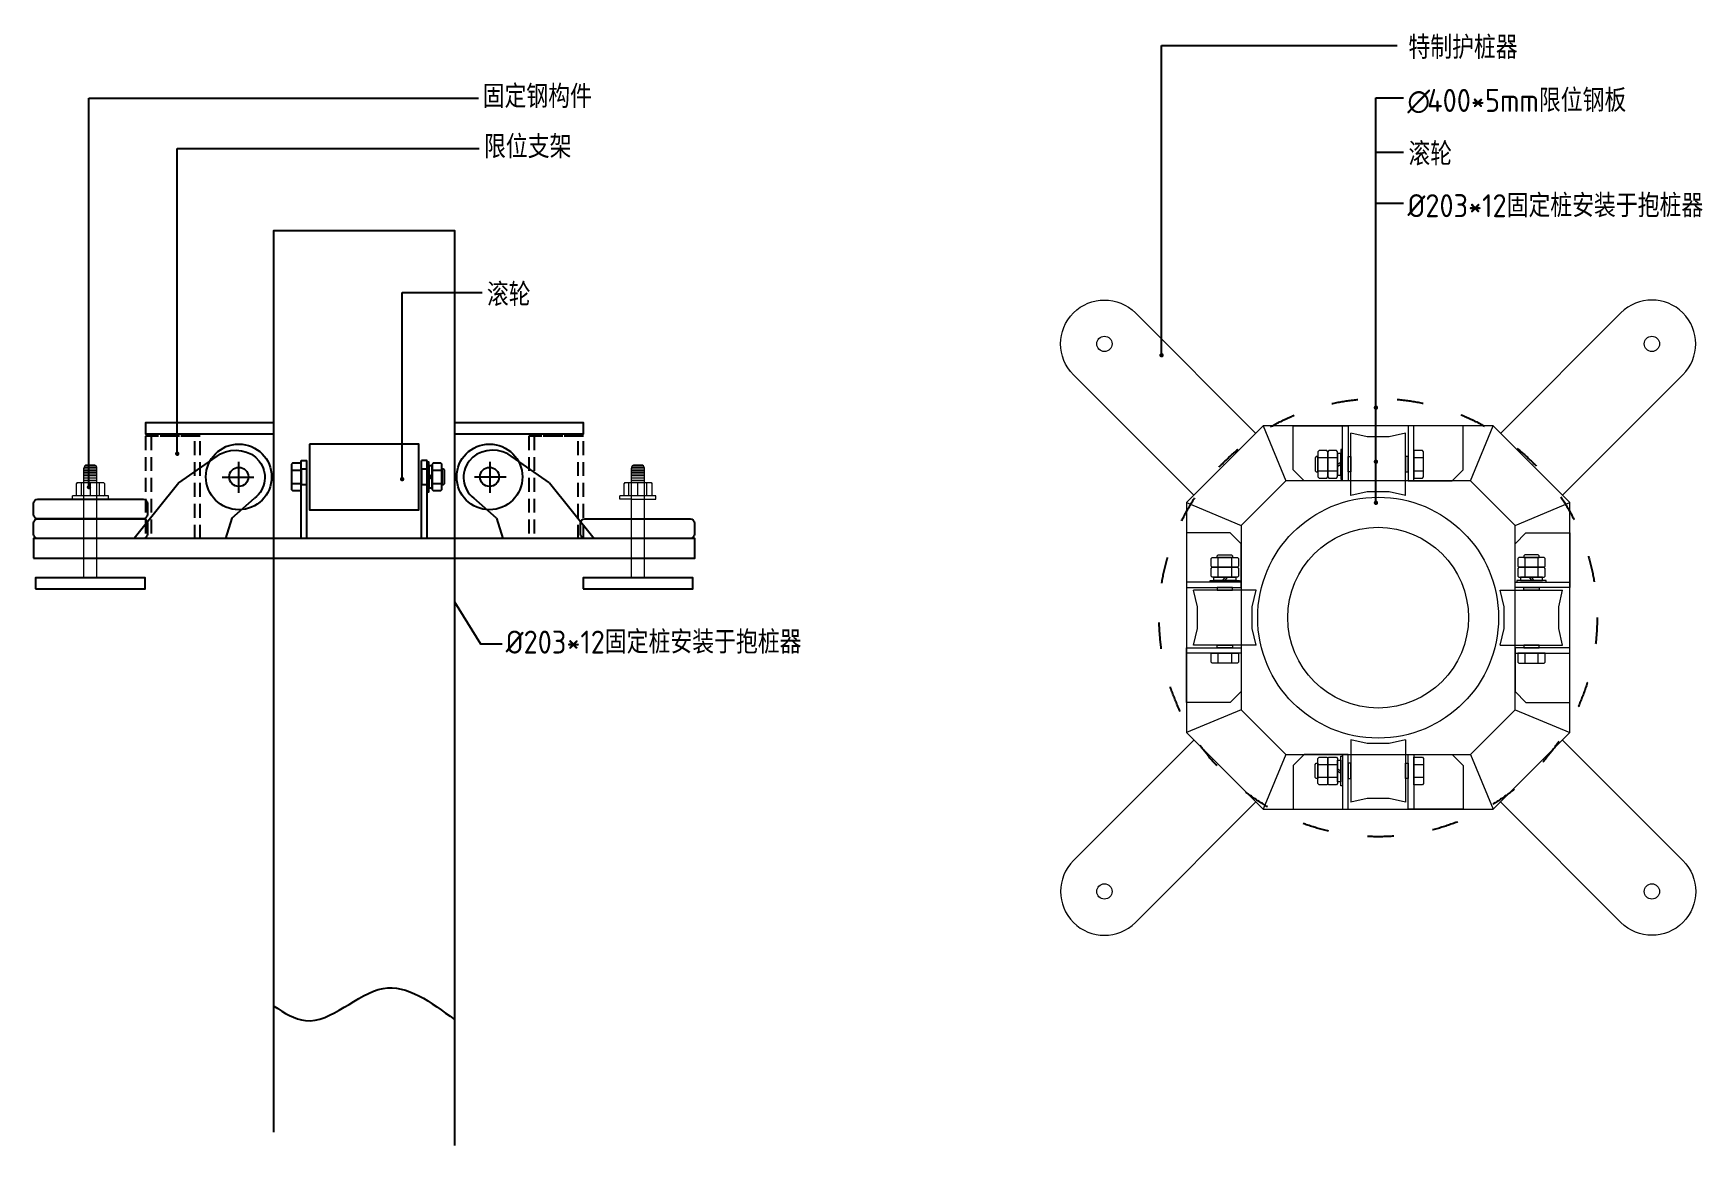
# Model space of a CAD drawing. Extents: x 28691 to 190833, y -3655 to 80068.
# Drawn here: x 45656 to 53278, y 27790 to 32868 of the extents above; entities that cross this region are included whole.
import ezdxf

# ---------------------------------------------------------------- set-up
doc = ezdxf.new("R2010")
doc.units = 0
doc.header["$LTSCALE"] = 10
doc.header["$MEASUREMENT"] = 0
doc.linetypes.add('ACAD_ISO03W100', pattern=[30, 12, -18])
doc.linetypes.add('HIDDEN', pattern=[9.525, 6.35, -3.175])
doc.layers.add('PDF_0', color=7, linetype='Continuous')
doc.layers.add('PUB_TEXT', color=7, linetype='Continuous')
doc.styles.add('HZ', font='ISOCP', dxfattribs={"width": 0.8, "bigfont": '0HZTXT'})
doc.styles.get("Standard").update_dxf_attribs({"font": 'gbenor.shx', "bigfont": 'gbcbig.shx'})
doc.styles.add('细等线体', font='')
doc.styles.get('细等线体').set_extended_font_data('文鼎CS细等线')
doc.linetypes.add('445', pattern='A,8,-0.5,[147,nf-AAA.SHX,S=1,R=0,X=0,Y=0],-1.5', length=10)
doc.dimstyles.new('ISO-25', dxfattribs={"dimtxt": 2.5, "dimasz": 2.5, "dimexe": 1.25, "dimexo": 0.625, "dimtad": 1, "dimtxsty": 'Standard', "dimcen": 2.5, "dimadec": 0, "dimazin": 0, "dimtfac": 1, "dimtmove": 0, "dimatfit": 3, "dimfxl": 1, "dimarcsym": 0})

# ---------------------------------------------------------------- blocks, each defined once
blk = doc.blocks.new('A$C72257F81')
at = {"color": 252, "lineweight": 0}
for p, q in [((44, 87), (44, 110.1)), ((44, 109.5), (56, 109.7)), ((44, 108), (56, 108.2)), ((44, 106.5), (56, 106.7)), ((44.1, 111), (55.8, 111.2)), ((45.2, 112.5), (54.5, 112.7)), ((53, 113.1), (47, 113.1)), ((56, 87), (56, 110.1)), ((38, 97), (37.3, 96.2)), ((37.3, 85.7), (37.3, 96.2)), ((38, 97), (62, 97)), ((41.8, 85), (41.8, 97)), ((44, 105), (56, 105.2)), ((44, 103.5), (56, 103.7)), ((44, 102), (56, 102.2)), ((44, 100.5), (56, 100.7)), ((44, 99), (56, 99.2)), ((44, 97.3), (56, 97.5)), ((50, 85), (50, 97)), ((58.2, 85), (58.2, 97)), ((62, 97), (62.8, 96.2)), ((62.8, 96.2), (62.8, 85.7)), ((62.8, 96.2), (62.8, 95.5)), ((33.5, 82), (33.5, 85)), ((66.5, 85), (33.5, 85)), ((44, 82), (33.5, 82)), ((38, 85), (37.3, 85.7)), ((62, 85), (38, 85)), ((44, 10), (44, 87)), ((44, 82), (66.5, 82)), ((56, 10), (56, 87)), ((62, 85), (62.8, 85.7)), ((66.5, 82), (66.5, 85))]:
    blk.add_line(p, q, dxfattribs=at)
at = {"color": 252}
blk.add_lwpolyline([(0, 0), (100, 0), (100, 10), (0, 10)], close=True, dxfattribs=at)
at = {"color": 252, "lineweight": 0}
for centre, start, end in [((47, 110.1), 90, 180), ((53, 110.1), 0, 90)]:
    blk.add_arc(centre, 3, start, end, dxfattribs=at)

msp = doc.modelspace()

# ---------------------------------------------------------------- linework, layer by layer
at = {"color": 1, "lineweight": 0}
for p, q in [((51671.286, 30757.846), (51671.286, 31042.846)), ((51746.286, 31025.346), (51671.286, 31042.846)), ((51846.286, 31025.346), (51746.286, 31025.346)), ((51921.286, 31042.846), (51846.286, 31025.346)), ((51921.286, 30757.846), (51921.286, 31042.846)), ((51746.286, 30775.346), (51671.286, 30757.846)), ((51846.286, 30775.346), (51746.286, 30775.346)), ((51921.286, 30757.846), (51846.286, 30775.346)), ((51238.786, 30325.346), (50953.786, 30325.346)), ((50971.286, 30250.346), (50953.786, 30325.346)), ((51221.286, 30250.346), (51238.786, 30325.346)), ((52371.286, 30250.346), (52353.786, 30325.346)), ((52353.786, 30325.346), (52638.786, 30325.346)), ((52621.286, 30250.346), (52638.786, 30325.346)), ((50971.286, 30150.346), (50971.286, 30250.346)), ((51221.286, 30150.346), (51221.286, 30250.346)), ((52371.286, 30150.346), (52371.286, 30250.346)), ((52621.286, 30150.346), (52621.286, 30250.346)), ((50953.786, 30075.346), (50971.286, 30150.346)), ((51238.786, 30075.346), (51221.286, 30150.346)), ((52353.786, 30075.346), (52371.286, 30150.346)), ((52638.786, 30075.346), (52621.286, 30150.346)), ((51238.786, 30075.346), (50953.786, 30075.346)), ((52353.786, 30075.346), (52638.786, 30075.346)), ((51746.286, 29625.346), (51671.286, 29642.846)), ((51671.286, 29642.846), (51671.286, 29357.846)), ((51846.286, 29625.346), (51746.286, 29625.346)), ((51921.286, 29642.846), (51846.286, 29625.346)), ((51921.286, 29642.846), (51921.286, 29357.846)), ((51746.286, 29375.346), (51671.286, 29357.846)), ((51846.286, 29375.346), (51746.286, 29375.346)), ((51921.286, 29357.846), (51846.286, 29375.346))]:
    msp.add_line(p, q, dxfattribs=at)
at = {"color": 1}
for p, q in [((46878.835, 30917.843), (46903.835, 30917.843)), ((46878.835, 30561.363), (46878.835, 30917.843)), ((46903.835, 30561.363), (46903.835, 30917.843)), ((47453.835, 30917.843), (47428.835, 30917.843)), ((47428.835, 30561.363), (47428.835, 30917.843)), ((47453.835, 30561.363), (47453.835, 30917.843)), ((46320.641, 30816.602), (46116.799, 30561.363)), ((48011.999, 30816.602), (48215.842, 30561.363)), ((46562.293, 30654.703), (46532.703, 30561.363)), ((47770.348, 30654.703), (47799.938, 30561.363))]:
    msp.add_line(p, q, dxfattribs=at)
at = {"color": 2, "lineweight": 0}
for p, q in [((51611.286, 30900.346), (51626.286, 30910.346)), ((51611.286, 30890.346), (51626.286, 30900.346)), ((51096.286, 30385.346), (51086.286, 30370.346)), ((51106.286, 30385.346), (51096.286, 30370.346)), ((52486.286, 30385.346), (52496.286, 30370.346)), ((52496.286, 30385.346), (52506.286, 30370.346)), ((51611.286, 29510.346), (51626.286, 29500.346)), ((51611.286, 29500.346), (51626.286, 29490.346))]:
    msp.add_line(p, q, dxfattribs=at)
at = {"color": 2}
for p, q in [((47476.335, 30852.843), (47461.335, 30842.843)), ((47476.335, 30842.843), (47461.335, 30832.843))]:
    msp.add_line(p, q, dxfattribs=at)
at = {"color": 5}
msp.add_lwpolyline([(46753.82, 27851.648), (46753.82, 31968.217), (47578.82, 31968.217), (47578.82, 27790.172)], dxfattribs=at)
at = {"color": 6, "lineweight": 0}
for points in [[(50954.865, 30758.925), (50404.865, 31308.925, -0.41421356), (50404.865, 31591.768), (50404.865, 31591.768, -0.41421356), (50687.708, 31591.768), (51237.708, 31041.768)], [(52637.708, 30758.925), (53187.708, 31308.925, 0.41421356), (53187.708, 31591.768), (53187.708, 31591.768, 0.41421356), (52904.865, 31591.768), (52354.865, 31041.768)], [(50954.865, 29641.768), (50404.865, 29091.768, 0.41421356), (50404.865, 28808.925), (50404.865, 28808.925, 0.41421356), (50687.708, 28808.925), (51237.708, 29358.925)], [(52637.708, 29641.768), (53187.708, 29091.768, -0.41421356), (53187.708, 28808.925), (53187.708, 28808.925, -0.41421356), (52904.865, 28808.925), (52354.865, 29358.925)]]:
    msp.add_lwpolyline(points, format="xyb", dxfattribs=at)
at = {"color": 4}
for points in [[(46753.82, 31089.831), (46168.002, 31089.831), (46168.002, 31039.831), (46753.82, 31039.831)], [(47578.82, 31039.831), (48168.002, 31039.831), (48168.002, 31089.831), (47578.82, 31089.831)]]:
    msp.add_lwpolyline(points, dxfattribs=at)
at = {"color": 1, "linetype": 'HIDDEN'}
for points in [[(46418.002, 30561.363), (46418.002, 31029.034), (46168.002, 31029.034), (46168.002, 30561.363)], [(46393.002, 30561.363), (46393.002, 31029.034), (46193.002, 31029.034), (46193.002, 30561.363)], [(48168.002, 30561.363), (48168.002, 31029.034), (47918.002, 31029.034), (47918.002, 30561.363)], [(48143.002, 30561.363), (48143.002, 31029.034), (47943.002, 31029.034), (47943.002, 30561.363)]]:
    msp.add_lwpolyline(points, dxfattribs=at)
at = {"lineweight": 0}
for points in [[(51271.286, 29325.346), (52321.286, 29325.346), (52671.286, 29675.346), (52671.286, 30725.346), (52321.286, 31075.346), (51271.286, 31075.346), (50921.286, 30725.346), (50921.286, 29675.346)], [(51374.84, 29575.346), (52217.733, 29575.346), (52421.286, 29778.9), (52421.286, 30621.793), (52217.733, 30825.346), (51374.84, 30825.346), (51171.286, 30621.793), (51171.286, 29778.9)]]:
    msp.add_lwpolyline(points, close=True, dxfattribs=at)
for points in [[(51271.286, 31075.346), (51374.84, 30825.346)], [(52217.733, 30825.346), (52321.286, 31075.346)], [(50921.286, 30725.346), (51171.286, 30621.793)], [(52421.286, 30621.793), (52671.286, 30725.346)], [(51171.286, 29778.9), (50921.286, 29675.346)], [(52421.286, 29778.9), (52671.286, 29675.346)], [(51374.84, 29575.346), (51271.286, 29325.346)], [(52217.733, 29575.346), (52321.286, 29325.346)]]:
    msp.add_lwpolyline(points, dxfattribs=at)
at = {"color": 1, "lineweight": 0}
for points in [[(51408.786, 31075.346), (51658.786, 31075.346), (51658.786, 30825.346), (51458.786, 30825.346), (51408.786, 30875.346)], [(51633.786, 31075.346), (51658.786, 31075.346), (51658.786, 30825.346), (51633.786, 30825.346)], [(52183.786, 31075.346), (51933.786, 31075.346), (51933.786, 30825.346), (52133.786, 30825.346), (52183.786, 30875.346)], [(51958.786, 31075.346), (51933.786, 31075.346), (51933.786, 30825.346), (51958.786, 30825.346)], [(50921.286, 30587.846), (50921.286, 30337.846), (51171.286, 30337.846), (51171.286, 30537.846), (51121.286, 30587.846)], [(52671.286, 30587.846), (52671.286, 30337.846), (52421.286, 30337.846), (52421.286, 30537.846), (52471.286, 30587.846)], [(50921.286, 30362.846), (50921.286, 30337.846), (51171.286, 30337.846), (51171.286, 30362.846)], [(52671.286, 30362.846), (52671.286, 30337.846), (52421.286, 30337.846), (52421.286, 30362.846)], [(50921.286, 29812.846), (50921.286, 30062.846), (51171.286, 30062.846), (51171.286, 29862.846), (51121.286, 29812.846)], [(50921.286, 30037.846), (50921.286, 30062.846), (51171.286, 30062.846), (51171.286, 30037.846)], [(52671.286, 29812.846), (52671.286, 30062.846), (52421.286, 30062.846), (52421.286, 29862.846), (52471.286, 29812.846)], [(52671.286, 30037.846), (52671.286, 30062.846), (52421.286, 30062.846), (52421.286, 30037.846)], [(51408.786, 29325.346), (51658.786, 29325.346), (51658.786, 29575.346), (51458.786, 29575.346), (51408.786, 29525.346)], [(51633.786, 29325.346), (51658.786, 29325.346), (51658.786, 29575.346), (51633.786, 29575.346)], [(52183.786, 29325.346), (51933.786, 29325.346), (51933.786, 29575.346), (52133.786, 29575.346), (52183.786, 29525.346)], [(51958.786, 29325.346), (51933.786, 29325.346), (51933.786, 29575.346), (51958.786, 29575.346)]]:
    msp.add_lwpolyline(points, close=True, dxfattribs=at)
at = {"color": 7}
msp.add_lwpolyline([(46916.335, 30992.843), (46916.335, 30692.843), (47416.335, 30692.843), (47416.335, 30992.843)], close=True, dxfattribs=at)
at = {"color": 2, "lineweight": 0}
for points in [[(51566.286, 30842.846), (51566.286, 30957.846), (51561.286, 30962.846), (51526.286, 30962.846), (51521.286, 30957.846), (51521.286, 30842.846), (51526.286, 30837.846), (51561.286, 30837.846)], [(51611.286, 30842.846), (51611.286, 30957.846), (51606.286, 30962.846), (51571.286, 30962.846), (51566.286, 30957.846), (51566.286, 30842.846), (51571.286, 30837.846), (51606.286, 30837.846)], [(51626.286, 30850.346), (51626.286, 30950.346), (51611.286, 30950.346), (51611.286, 30850.346)], [(51633.786, 30832.846), (51633.786, 30967.846), (51626.286, 30967.846), (51626.286, 30832.846)], [(52003.786, 30842.846), (52003.786, 30957.846), (51998.786, 30962.846), (51958.786, 30962.846), (51958.786, 30837.846), (51998.786, 30837.846)], [(51521.286, 30865.346), (51521.286, 30935.346), (51513.786, 30935.346), (51508.786, 30930.346), (51508.786, 30870.346), (51513.786, 30865.346)], [(51566.286, 30870.346), (51566.286, 30930.346), (51521.286, 30930.346), (51521.286, 30870.346)], [(51611.286, 30870.346), (51611.286, 30930.346), (51566.286, 30930.346), (51566.286, 30870.346)], [(51671.286, 30935.346), (51671.286, 30865.346), (51658.786, 30865.346), (51658.786, 30935.346)], [(51921.286, 30935.346), (51921.286, 30865.346), (51933.786, 30865.346), (51933.786, 30935.346)], [(52003.786, 30870.346), (52003.786, 30930.346), (51958.786, 30930.346), (51958.786, 30870.346)], [(51131.286, 30475.346), (51061.286, 30475.346), (51061.286, 30482.846), (51066.286, 30487.846), (51126.286, 30487.846), (51131.286, 30482.846)], [(52461.286, 30475.346), (52531.286, 30475.346), (52531.286, 30482.846), (52526.286, 30487.846), (52466.286, 30487.846), (52461.286, 30482.846)], [(51153.786, 30430.346), (51038.786, 30430.346), (51033.786, 30435.346), (51033.786, 30470.346), (51038.786, 30475.346), (51153.786, 30475.346), (51158.786, 30470.346), (51158.786, 30435.346)], [(51153.786, 30385.346), (51038.786, 30385.346), (51033.786, 30390.346), (51033.786, 30425.346), (51038.786, 30430.346), (51153.786, 30430.346), (51158.786, 30425.346), (51158.786, 30390.346)], [(51126.286, 30430.346), (51066.286, 30430.346), (51066.286, 30475.346), (51126.286, 30475.346)], [(51126.286, 30385.346), (51066.286, 30385.346), (51066.286, 30430.346), (51126.286, 30430.346)], [(52438.786, 30430.346), (52553.786, 30430.346), (52558.786, 30435.346), (52558.786, 30470.346), (52553.786, 30475.346), (52438.786, 30475.346), (52433.786, 30470.346), (52433.786, 30435.346)], [(52438.786, 30385.346), (52553.786, 30385.346), (52558.786, 30390.346), (52558.786, 30425.346), (52553.786, 30430.346), (52438.786, 30430.346), (52433.786, 30425.346), (52433.786, 30390.346)], [(52466.286, 30430.346), (52526.286, 30430.346), (52526.286, 30475.346), (52466.286, 30475.346)], [(52466.286, 30385.346), (52526.286, 30385.346), (52526.286, 30430.346), (52466.286, 30430.346)], [(51163.786, 30362.846), (51028.786, 30362.846), (51028.786, 30370.346), (51163.786, 30370.346)], [(51146.286, 30370.346), (51046.286, 30370.346), (51046.286, 30385.346), (51146.286, 30385.346)], [(51061.286, 30325.346), (51131.286, 30325.346), (51131.286, 30337.846), (51061.286, 30337.846)], [(52428.786, 30362.846), (52563.786, 30362.846), (52563.786, 30370.346), (52428.786, 30370.346)], [(52446.286, 30370.346), (52546.286, 30370.346), (52546.286, 30385.346), (52446.286, 30385.346)], [(52531.286, 30325.346), (52461.286, 30325.346), (52461.286, 30337.846), (52531.286, 30337.846)], [(51153.786, 29992.846), (51038.786, 29992.846), (51033.786, 29997.846), (51033.786, 30037.846), (51158.786, 30037.846), (51158.786, 29997.846)], [(51061.286, 30075.346), (51131.286, 30075.346), (51131.286, 30062.846), (51061.286, 30062.846)], [(51126.286, 29992.846), (51066.286, 29992.846), (51066.286, 30037.846), (51126.286, 30037.846)], [(52438.786, 29992.846), (52553.786, 29992.846), (52558.786, 29997.846), (52558.786, 30037.846), (52433.786, 30037.846), (52433.786, 29997.846)], [(52531.286, 30075.346), (52461.286, 30075.346), (52461.286, 30062.846), (52531.286, 30062.846)], [(52466.286, 29992.846), (52526.286, 29992.846), (52526.286, 30037.846), (52466.286, 30037.846)], [(51521.286, 29535.346), (51521.286, 29465.346), (51513.786, 29465.346), (51508.786, 29470.346), (51508.786, 29530.346), (51513.786, 29535.346)], [(51566.286, 29557.846), (51566.286, 29442.846), (51561.286, 29437.846), (51526.286, 29437.846), (51521.286, 29442.846), (51521.286, 29557.846), (51526.286, 29562.846), (51561.286, 29562.846)], [(51566.286, 29530.346), (51566.286, 29470.346), (51521.286, 29470.346), (51521.286, 29530.346)], [(51611.286, 29557.846), (51611.286, 29442.846), (51606.286, 29437.846), (51571.286, 29437.846), (51566.286, 29442.846), (51566.286, 29557.846), (51571.286, 29562.846), (51606.286, 29562.846)], [(51611.286, 29530.346), (51611.286, 29470.346), (51566.286, 29470.346), (51566.286, 29530.346)], [(51626.286, 29550.346), (51626.286, 29450.346), (51611.286, 29450.346), (51611.286, 29550.346)], [(51633.786, 29567.846), (51633.786, 29432.846), (51626.286, 29432.846), (51626.286, 29567.846)], [(51671.286, 29465.346), (51671.286, 29535.346), (51658.786, 29535.346), (51658.786, 29465.346)], [(51921.286, 29465.346), (51921.286, 29535.346), (51933.786, 29535.346), (51933.786, 29465.346)], [(52003.786, 29557.846), (52003.786, 29442.846), (51998.786, 29437.846), (51958.786, 29437.846), (51958.786, 29562.846), (51998.786, 29562.846)], [(52003.786, 29530.346), (52003.786, 29470.346), (51958.786, 29470.346), (51958.786, 29530.346)]]:
    msp.add_lwpolyline(points, close=True, dxfattribs=at)
at = {"color": 2}
for points in [[(46833.835, 30900.343), (46833.835, 30785.343), (46838.835, 30780.343), (46878.835, 30780.343), (46878.835, 30905.343), (46838.835, 30905.343)], [(46833.835, 30872.843), (46833.835, 30812.843), (46878.835, 30812.843), (46878.835, 30872.843)], [(47453.835, 30910.343), (47453.835, 30775.343), (47461.335, 30775.343), (47461.335, 30910.343)], [(47461.335, 30892.843), (47461.335, 30792.843), (47476.335, 30792.843), (47476.335, 30892.843)], [(47476.335, 30900.343), (47476.335, 30785.343), (47481.335, 30780.343), (47516.335, 30780.343), (47521.335, 30785.343), (47521.335, 30900.343), (47516.335, 30905.343), (47481.335, 30905.343)], [(47476.335, 30872.843), (47476.335, 30812.843), (47521.335, 30812.843), (47521.335, 30872.843)], [(47521.335, 30877.843), (47521.335, 30807.843), (47528.835, 30807.843), (47533.835, 30812.843), (47533.835, 30872.843), (47528.835, 30877.843)]]:
    msp.add_lwpolyline(points, close=True, dxfattribs=at)
at = {"color": 1}
for points in [[(46903.835, 30807.843), (46903.835, 30877.843), (46878.835, 30877.843), (46878.835, 30807.843)], [(47453.835, 30807.843), (47453.835, 30877.843), (47428.835, 30877.843), (47428.835, 30807.843)], [(45656.32, 30471.71), (48676.32, 30471.71), (48676.32, 30561.363), (45656.32, 30561.363)]]:
    msp.add_lwpolyline(points, close=True, dxfattribs=at)
for points in [[(45916.32, 30651.363), (45675.947, 30651.363, -0.41421356), (45655.947, 30671.363), (45655.947, 30721.363, -0.41421356), (45675.947, 30741.363), (45916.32, 30741.363), (46156.694, 30741.363, -0.41421356), (46176.694, 30721.363), (46176.694, 30671.363, -0.41421356), (46156.694, 30651.363)], [(45916.32, 30561.363), (45675.947, 30561.363, -0.41421356), (45655.947, 30581.363), (45655.947, 30631.363, -0.41421356), (45675.947, 30651.363), (45916.32, 30651.363), (46156.694, 30651.363, -0.41421356), (46176.694, 30631.363), (46176.694, 30581.363, -0.41421356), (46156.694, 30561.363)], [(48414.228, 30561.363), (48173.855, 30561.363, -0.41421356), (48153.855, 30581.363), (48153.855, 30631.363, -0.41421356), (48173.855, 30651.363), (48414.228, 30651.363), (48654.602, 30651.363, -0.41421356), (48674.602, 30631.363), (48674.602, 30581.363, -0.41421356), (48654.602, 30561.363)]]:
    msp.add_lwpolyline(points, format="xyb", close=True)
msp.add_lwpolyline([(47578.82, 30272.713), (47697.005, 30080.616), (47796.877, 30080.616)])
at = {"color": 5, "lineweight": 0}
for centre, radius in [((50546.286, 31450.346), 35), ((53046.286, 31450.346), 35), ((51796.286, 30200.346), 550), ((50546.286, 28950.346), 35), ((53046.286, 28950.346), 35)]:
    msp.add_circle(centre, radius, dxfattribs=at)
at = {"linetype": 'ACAD_ISO03W100'}
msp.add_circle((51796.286, 30200.346), 1000, dxfattribs=at)
for centre in [(46593.82, 30842.891), (47738.82, 30842.891)]:
    msp.add_circle(centre, 150)
at = {"color": 4, "linetype": '445', "lineweight": 0}
msp.add_circle((51796.286, 30200.346), 412.5, dxfattribs=at)
msp.add_spline([(46753.82, 28426.962), (46897.964, 28360.757), (47252.86, 28507.36), (47578.82, 28365.486)], degree=3)
at = {"layer": 'PDF_0', "color": 1}
for points in [[(46320.641, 30816.602), (46509.742, 30948.972)], [(48011.999, 30816.602), (47822.899, 30948.972)], [(46562.293, 30654.703), (46666.273, 30745.839)], [(47770.348, 30654.703), (47666.368, 30745.839)]]:
    msp.add_lwpolyline(points, dxfattribs=at)
at = {"layer": 'PDF_0'}
for points in [[(46592.205, 30912.335), (46592.205, 30770.216)], [(47740.435, 30912.335), (47740.435, 30770.216)], [(46517.916, 30841.276), (46663.265, 30841.276)], [(47814.725, 30841.276), (47669.376, 30841.276)]]:
    msp.add_lwpolyline(points, dxfattribs=at)
for centre in [(46593.82, 30842.891), (47738.82, 30842.891)]:
    msp.add_circle(centre, 43.605, dxfattribs=at)
at = {"layer": 'PDF_0', "color": 1}
for points in [[(46509.742, 30948.972), (46571.481, 30977.676), (46646.863, 30967.406), (46687.326, 30914.689)], [(47822.899, 30948.972), (47761.16, 30977.676), (47685.778, 30967.406), (47645.314, 30914.689)], [(46687.326, 30914.689), (46727.789, 30861.971), (46718.221, 30786.497), (46665.882, 30745.546)], [(47645.314, 30914.689), (47604.851, 30861.971), (47614.42, 30786.497), (47666.759, 30745.546)]]:
    msp.add_open_spline(points, degree=3, dxfattribs=at)

# ---------------------------------------------------------------- block references
at = {"xscale": 5, "yscale": 5, "zscale": 5}
for p in [(45666.32, 30331.71), (48166.32, 30331.71)]:
    msp.add_blockref('A$C72257F81', p, dxfattribs=at)

# ---------------------------------------------------------------- texts
at = {"style": '细等线体'}
msp.add_text('∅', height=100, dxfattribs=at).set_placement((51929.897, 32509.169))
at = {"layer": 'PUB_TEXT', "style": 'HZ'}
for s, p in [('特制护桩器', (51934.311, 32751.242)), ('固定钢构件', (47707.404, 32527.353)), ('400*5mm限位钢板', (52019.897, 32509.169)), ('限位支架', (47713.689, 32297.771)), ('滚轮', (51934.311, 32264.543)), ('%%C203*12固定桩安装于抱桩器', (51930.055, 32028.646)), ('滚轮', (47726.96, 31622.741)), ('%%C203*12固定桩安装于抱桩器', (47812.546, 30036.341))]:
    msp.add_text(s, height=105, dxfattribs=at).set_placement(p)

# ---------------------------------------------------------------- leaders
at = {"lineweight": 0}
for points in [[(50807.253, 31398.531), (50806.877, 32812.315), (51882.502, 32812.315)], [(45909.841, 30796.249), (45909.559, 32572.372), (47687.685, 32572.372)], [(51786.171, 31159.152), (51785.795, 32572.935), (51911.443, 32572.935)], [(46312.809, 30948.616), (46312.528, 32342.79), (47691.972, 32342.79)], [(51786.171, 30912.39), (51785.795, 32326.174), (51911.443, 32326.174)], [(51786.16, 30724.721), (51785.795, 32092.413), (51911.443, 32092.413)], [(47339.958, 30832.719), (47339.669, 31684.373), (47705.295, 31684.373)]]:
    msp.add_leader(points, dimstyle='ISO-25', override={"dimasz": 20, "dimtad": 0, "dimldrblk": 'Dot', "dimfxl": 250}, dxfattribs=at)

doc.saveas('drawing.dxf')
